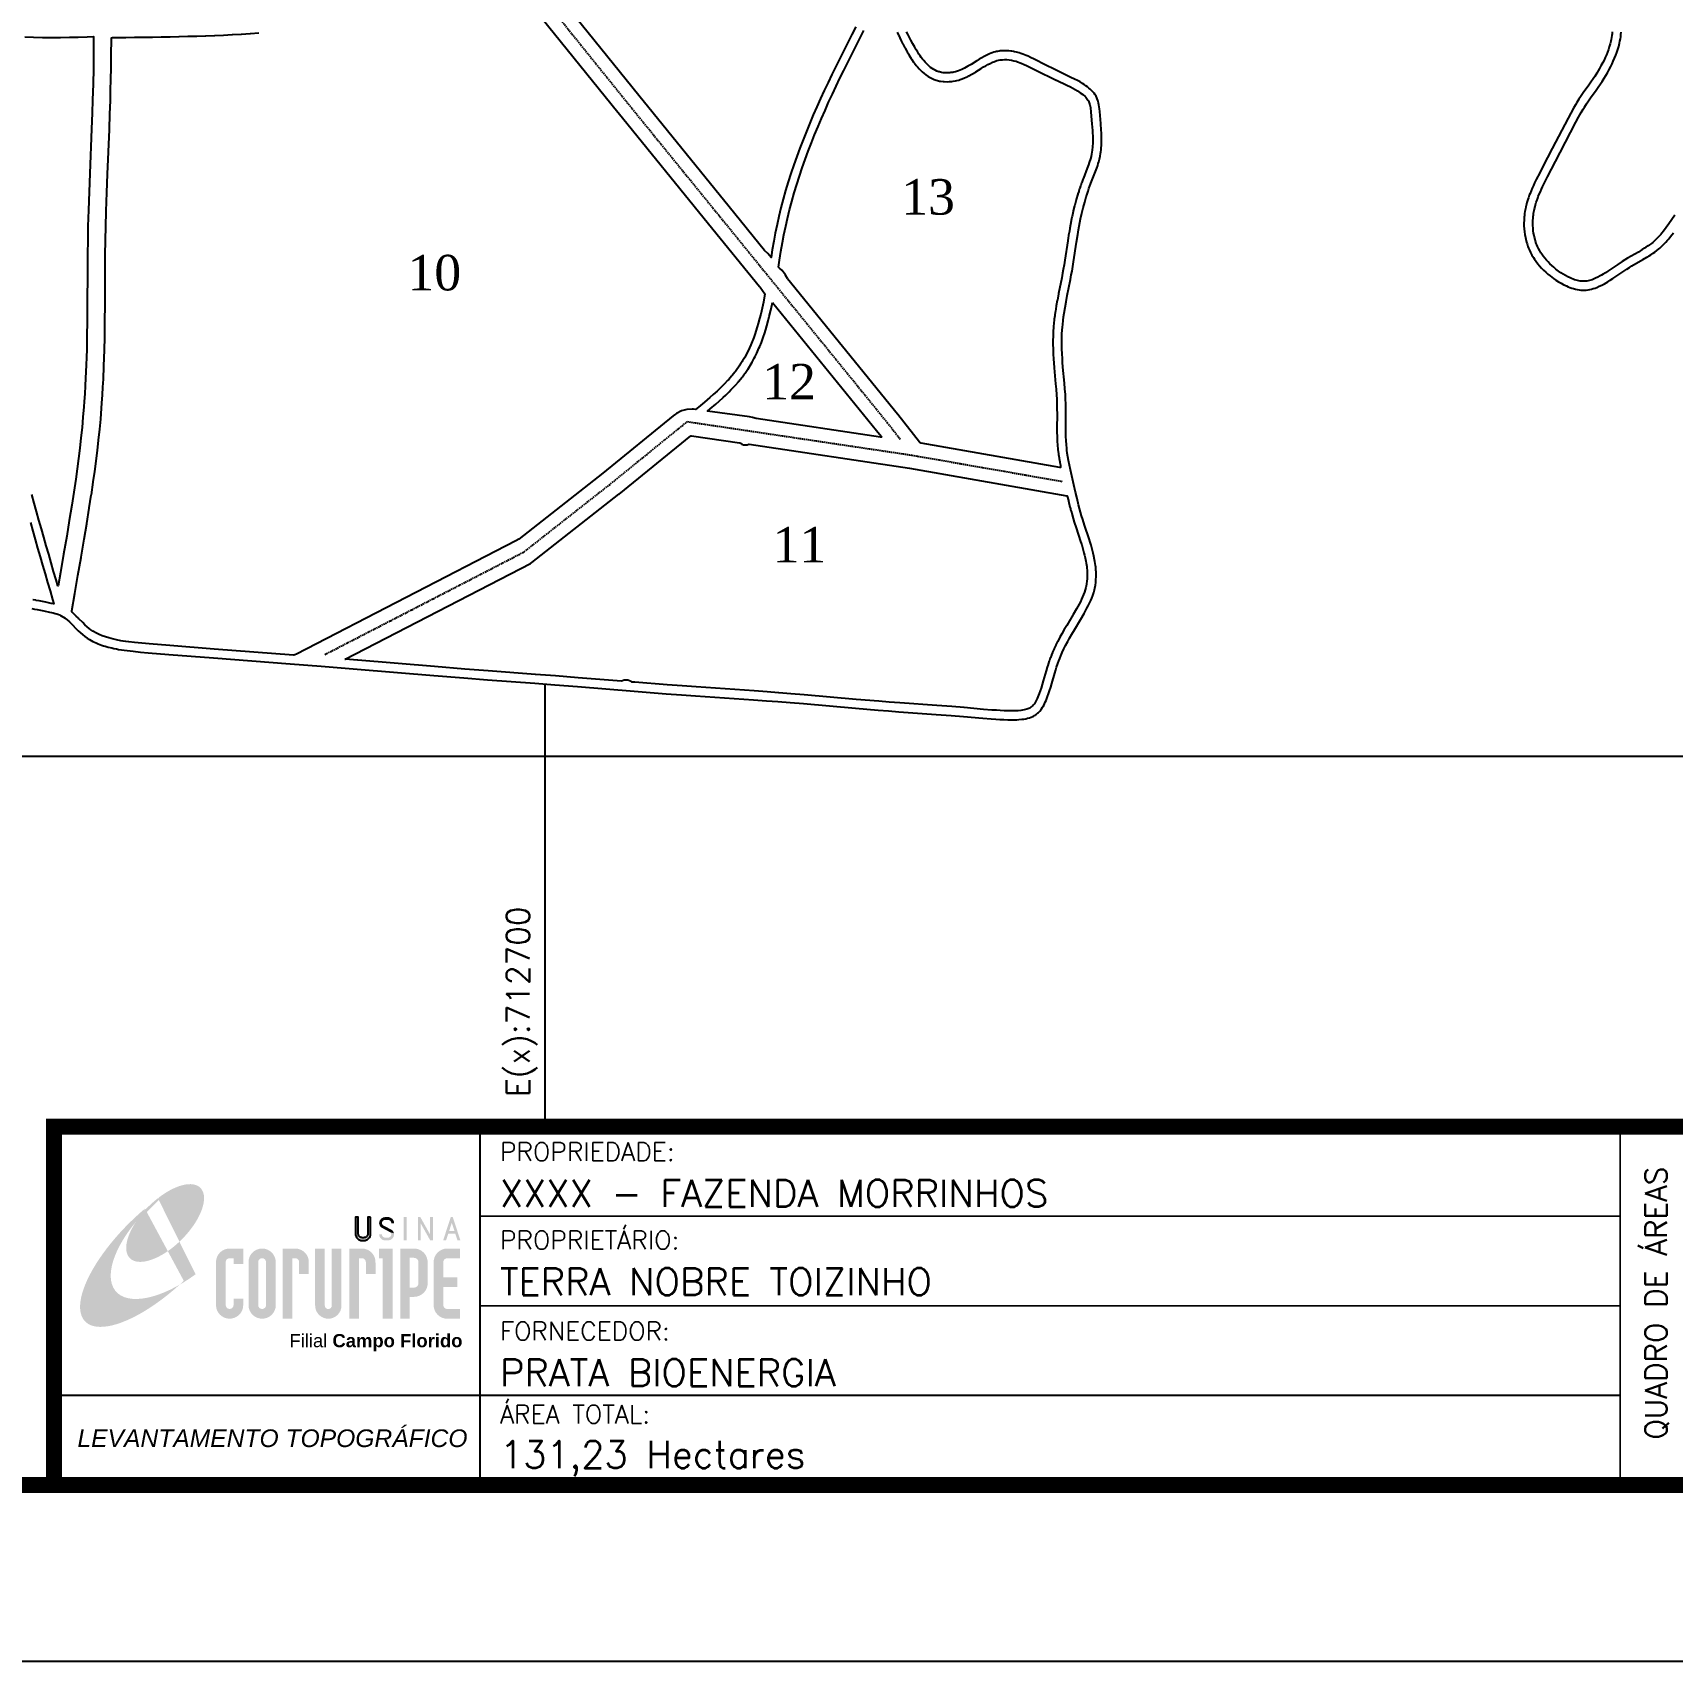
# Model space of a CAD drawing. Header units: metres. Extents: x 711461 to 714408, y 7855790 to 7857874.
# Drawn here: x 712412 to 713334, y 7855790 to 7856707 of the extents above; entities that cross this region are included whole.
import ezdxf
from ezdxf.enums import TextEntityAlignment as Align

# ---------------------------------------------------------------- set-up
doc = ezdxf.new("R2010")
doc.units = ezdxf.units.M
for name, pattern in [('CONTINUO', [0]), ('DASHED2', [0.375, 0.25, -0.125]), ('LIN0', [0])]:
    doc.linetypes.add(name, pattern=pattern)
for name, color, linetype in [('011400xxxx', 1, 'Continuous'), ('011400xxxx007', 5, 'Continuous'), ('011400xxxx008', 5, 'Continuous'), ('011400xxxx010', 5, 'Continuous'), ('011400xxxx011', 5, 'Continuous'), ('011400xxxx013', 5, 'Continuous'), ('011400xxxx014', 5, 'Continuous'), ('011400xxxx022', 5, 'Continuous'), ('MALHA', 8, 'CONTINUO'), ('MARGEM', 7, 'CONTINUO'), ('NUMERAÇÕES', 7, 'Continuous'), ('Rede de Energia', 1, 'DASHED2'), ('texto', 7, 'Continuous'), ('ÁREAS', 7, 'Continuous')]:
    doc.layers.add(name, color=color, linetype=linetype)
doc.layers.add('011400xxxx012', color=5, linetype='Continuous', lineweight=25)
doc.layers.add('NUMERAÇÕES DOS TALHÕES', color=7, linetype='Continuous', true_color=0xffffff)
doc.styles.add('AREAS', font='times.ttf')
doc.styles.add('ARIAL', font='arial.ttf')
doc.styles.add('ROMANS', font='romans', dxfattribs={"height": 0.2})
doc.styles.add('SIMPLEX', font='simplex', dxfattribs={"height": 0.2})
doc.styles.get("Standard").update_dxf_attribs({"font": 'arial.ttf'})

# ---------------------------------------------------------------- blocks, each defined once
blk = doc.blocks.new('area_de_talhao')
at = {"layer": 'NUMERAÇÕES', "linetype": 'Continuous', "style": 'AREAS'}
blk.add_attdef('NRO', text='', height=20, dxfattribs=at).set_placement((0, 6.08), align=Align.CENTER)
at = {"layer": 'ÁREAS', "linetype": 'Continuous', "style": 'AREAS', "flags": 1}
for tag, height, p in [('AREAREAL', 0.001, (0, 0)), ('AREA', 20, (0, -23.92))]:
    blk.add_attdef(tag, text='', height=height, dxfattribs=at).set_placement(p, align=Align.CENTER)
blk = doc.blocks.new('A$C78F83FB3')
at = {"layer": 'MARGEM'}
h = blk.add_hatch(color=20, dxfattribs=at)
edge = h.paths.add_edge_path()
edge.add_ellipse((19.49, 23.77), major_axis=(-6.68, -6.67), ratio=0.469426, start_angle=292.7328, end_angle=601.2579)
edge.add_ellipse((22.83, 22.05), major_axis=(12.64, 11.29), ratio=0.457614, start_angle=79.9069, end_angle=107.9139)
edge = h.paths.add_edge_path()
edge.add_ellipse((18.28, 18.7), major_axis=(13.95, 13.59), ratio=0.386848, start_angle=63.9612, end_angle=264.5993)
edge.add_ellipse((22.83, 22.05), major_axis=(12.64, 11.29), ratio=0.457614, start_angle=107.9139, end_angle=245.1182, ccw=False)
edge.add_ellipse((19.49, 23.77), major_axis=(-6.68, -6.67), ratio=0.469426, start_angle=241.2579, end_angle=292.7328, ccw=False)
for color, points in [(20, [(15.46, 26.12), (14.17, 24.81), (14.06, 24.24), (14.39, 23.97), (14.67, 24.54), (19.47, 29.32), (18.48, 28.66), (17.31, 27.78)]), (7, [(58.42, 24.9), (57.9, 24.9), (57.9, 21.73, -0.414214), (57.15, 20.98), (56.84, 20.98, -0.414214), (56.09, 21.73), (56.09, 24.9), (55.57, 24.9), (55.57, 21.73, 0.414214), (56.84, 20.46), (57.15, 20.46, 0.414214), (58.42, 21.73)]), (7, [(61.7, 24.9), (61.23, 24.9, 0.396318), (60.04, 23.78), (60.04, 23.72, 0.151912), (60.39, 22.97), (60.46, 22.92), (62.18, 22), (62.85, 21.83, 0.12407), (62.51, 22.42), (60.75, 23.36, -0.13192), (60.56, 23.77, -0.385578), (61.23, 24.37), (61.7, 24.37, -0.414214), (62.37, 23.7), (62.89, 23.7, 0.414214)]), (7, [(62.37, 23.7), (62.89, 23.7, 0.414214), (61.7, 24.9), (61.23, 24.9, 0.396318), (60.04, 23.78), (60.04, 23.72, 0.151912), (60.39, 22.97), (60.46, 22.92), (62.18, 22), (62.18, 22, -0.131921), (62.37, 21.59, -0.385578), (61.7, 20.98), (61.23, 20.98, -0.414214), (60.56, 21.65), (60.04, 21.65, 0.414214), (61.23, 20.46), (61.7, 20.46, 0.402546), (62.89, 21.61, 0.165292), (62.51, 22.42), (60.75, 23.36, -0.13192), (60.56, 23.77, -0.385578), (61.23, 24.37), (61.7, 24.37, -0.414214)]), (7, [(30.97, 12.46), (29.13, 12.46), (29.13, 8.21, 1), (34.29, 8.21), (34.29, 9.41), (32.45, 9.41), (32.45, 8.21, -1), (30.97, 8.21)])]:
    blk.add_hatch(color=color, dxfattribs=at).paths.add_polyline_path(points)
h = blk.add_hatch(color=7, dxfattribs=at)
h.paths.add_polyline_path([(65.24, 24.9), (64.72, 24.9), (64.72, 20.46), (65.24, 20.46)])
h.paths.add_polyline_path([(67.38, 20.46), (67.9, 20.46), (67.9, 23.74), (69.74, 20.46), (70.23, 20.46), (70.23, 24.9), (69.71, 24.9), (69.71, 21.58), (67.85, 24.9), (67.38, 24.9)])
h.paths.add_polyline_path([(72.17, 20.46), (72.72, 20.46), (73.14, 21.73), (74.49, 21.73), (74.9, 20.46), (75.45, 20.46), (74, 24.9), (73.62, 24.9)])
h.paths.add_polyline_path([(73.81, 23.8), (74.32, 22.25), (73.31, 22.25)], flags=16)
h = blk.add_hatch(color=7, dxfattribs=at)
h.paths.add_polyline_path([(31.71, 18.93, 0.414214), (29.13, 16.35), (29.13, 12.46), (30.97, 12.46), (30.97, 16.35, -0.414214), (31.71, 17.09), (32.45, 17.09), (32.45, 16.02), (34.29, 16.02), (34.29, 18.93)])
h.paths.add_polyline_path([(44.15, 17.09, -0.414214), (44.89, 16.35), (44.89, 14.1), (46.72, 14.1), (46.72, 16.17, 0.433937), (44.15, 18.93), (41.77, 18.93), (41.77, 12.46), (43.61, 12.46), (43.61, 17.09)])
h.paths.add_polyline_path([(43.61, 12.46), (41.77, 12.46), (41.77, 5.62), (43.61, 5.62)])
h.paths.add_polyline_path([(47.92, 12.46), (49.75, 12.46), (49.75, 18.93), (47.92, 18.93)])
h.paths.add_polyline_path([(52.91, 18.93), (51.08, 18.93), (51.08, 12.46), (52.91, 12.46)])
h.paths.add_polyline_path([(51.08, 8.12, -1), (49.75, 8.12), (49.75, 12.46), (47.92, 12.46), (47.92, 8.12, 1), (52.91, 8.12), (52.91, 12.46), (51.08, 12.46)])
h.paths.add_polyline_path([(54.41, 12.46), (56.25, 12.46), (56.25, 17.09), (56.79, 17.09, -0.414214), (57.53, 16.35), (57.53, 14.1), (59.36, 14.1), (59.36, 16.17, 0.433937), (56.79, 18.93), (54.41, 18.93)])
h.paths.add_polyline_path([(56.25, 12.46), (54.41, 12.46), (54.41, 5.62), (56.25, 5.62)])
h.paths.add_polyline_path([(60.73, 12.46), (62.58, 12.46), (62.58, 18.93), (60.02, 18.93), (60.02, 17.08), (60.73, 17.08)])
h.paths.add_polyline_path([(62.58, 12.46), (60.73, 12.46), (60.73, 5.62), (62.58, 5.62)])
h.paths.add_polyline_path([(64.06, 12.46), (65.82, 12.46), (65.82, 17.17), (66.66, 17.17, -0.450417), (67.48, 16.25), (67.48, 12.46), (69.24, 12.46, 0.002307), (69.24, 12.48, 0.005282), (69.23, 12.54, -0.000938), (69.23, 12.53), (69.23, 16.17, 0.433937), (66.66, 18.93), (64.06, 18.93)])
h.paths.add_polyline_path([(64.06, 5.62), (65.82, 5.62), (65.82, 9.77), (66.66, 9.77, 0.426056), (69.24, 12.46), (67.48, 12.46), (67.48, 12.45, -0.450417), (66.66, 11.53), (65.82, 11.53), (65.82, 12.46), (64.06, 12.46)])
h.paths.add_polyline_path([(70.37, 12.46), (74.87, 12.46), (74.87, 13.44), (72.21, 13.44), (72.21, 16.35, -0.414214), (72.95, 17.09), (75.38, 17.09), (75.38, 18.93), (72.95, 18.93, 0.414214), (70.37, 16.35)])
h.paths.add_polyline_path([(72.21, 11.62), (74.87, 11.62), (74.87, 12.46), (70.37, 12.46), (70.37, 8.21, 0.414214), (72.95, 5.62), (75.38, 5.62), (75.38, 7.47), (72.95, 7.47, -0.414214), (72.21, 8.21)])
h = blk.add_hatch(color=7, dxfattribs=at)
h.paths.add_polyline_path([(35.29, 16.35), (35.29, 8.21, 1), (40.46, 8.21, 0.016978), (40.45, 8.38), (40.45, 16.17, 0.433937), (37.88, 18.93), (37.87, 18.93, 0.41391)])
h.paths.add_polyline_path([(38.62, 16.35), (38.62, 8.21, -1), (37.13, 8.21), (37.13, 16.35, -1)], flags=16)
at = {"layer": 'MARGEM', "linetype": 'Continuous'}
blk.add_lwpolyline([(58.42, 24.9), (57.9, 24.9), (57.9, 21.73, -0.414214), (57.15, 20.98), (56.84, 20.98, -0.414214), (56.09, 21.73), (56.09, 24.9), (55.57, 24.9), (55.57, 21.73, 0.414214), (56.84, 20.46), (57.15, 20.46, 0.414214), (58.42, 21.73), (58.42, 24.9)], format="xyb", close=True, dxfattribs=at)
at = {"layer": 'MARGEM', "color": 252, "insert": (43.05, 2.72), "char_height": 2.5, "attachment_point": 1, "style": 'ARIAL'}
blk.add_mtext_dynamic_manual_height_columns('Filial {\\fArial|b1|i0|c0|p34;Campo Florido}', width=33.0271, gutter_width=2.46, heights=[2.95], dxfattribs=at)

msp = doc.modelspace()

# ---------------------------------------------------------------- linework, layer by layer
at = {"layer": '011400xxxx'}
for points in [[(712411.06, 7856382.94), (712412.63, 7856382.72), (712414.21, 7856382.43), (712417.9, 7856381.65), (712421.11, 7856381.02), (712422.17, 7856380.8), (712423.21, 7856380.56), (712424.24, 7856380.28), (712425.25, 7856379.97), (712425.75, 7856379.79), (712426.71, 7856379.4), (712427.18, 7856379.18), (712427.64, 7856378.95), (712428.54, 7856378.43), (712428.98, 7856378.16), (712429.84, 7856377.56), (712430.25, 7856377.24), (712431.07, 7856376.58), (712432.27, 7856375.52), (712433.05, 7856374.78), (712433.82, 7856374.02), (712436.11, 7856371.68), (712437.27, 7856370.52), (712438.46, 7856369.39), (712439.68, 7856368.33), (712440.94, 7856367.34), (712442.26, 7856366.42), (712443.61, 7856365.57), (712444.54, 7856365.04), (712445.48, 7856364.55), (712446.44, 7856364.08), (712447.41, 7856363.63), (712448.4, 7856363.22), (712449.4, 7856362.82), (712450.41, 7856362.46), (712451.44, 7856362.11), (712452.47, 7856361.79), (712454.04, 7856361.34), (712456.16, 7856360.81), (712457.23, 7856360.58), (712458.84, 7856360.25), (712459.93, 7856360.05), (712461.55, 7856359.78), (712463.18, 7856359.54), (712464.82, 7856359.32), (712468.07, 7856358.95), (712472.36, 7856358.53), (712476.6, 7856358.17), (712488.27, 7856357.22), (712513.3, 7856355.23), (712556.41, 7856351.9), (712573.95, 7856350.52), (712594.16, 7856348.89), (712637.25, 7856345.36), (712654.27, 7856343.99), (712667.57, 7856342.96), (712694.18, 7856340.94), (712705.35, 7856340.08), (712718.12, 7856339.07), (712750.03, 7856336.49), (712768.12, 7856335.09), (712776.64, 7856334.46), (712784.62, 7856333.89), (712817.11, 7856331.68), (712824.56, 7856331.14), (712830.94, 7856330.66), (712837.84, 7856330.11), (712845.27, 7856329.48), (712874.47, 7856326.9), (712887.25, 7856325.82), (712893.13, 7856325.35), (712899.02, 7856324.91), (712919.91, 7856323.44), (712928.41, 7856322.81), (712935.25, 7856322.26), (712946.18, 7856321.29), (712950.91, 7856320.91), (712953.59, 7856320.73), (712955.76, 7856320.61), (712957.96, 7856320.52), (712960.19, 7856320.45), (712961.9, 7856320.42), (712963.61, 7856320.42), (712965.32, 7856320.46), (712966.45, 7856320.53), (712968.13, 7856320.68), (712969.22, 7856320.83), (712970.3, 7856321.02), (712971.34, 7856321.25), (712972.36, 7856321.54), (712973.34, 7856321.88), (712974.28, 7856322.28), (712974.73, 7856322.51), (712975.18, 7856322.75), (712975.61, 7856323.01), (712976.03, 7856323.28), (712976.43, 7856323.58), (712976.82, 7856323.89), (712977.2, 7856324.22), (712977.57, 7856324.57), (712978.27, 7856325.31), (712978.92, 7856326.11), (712979.23, 7856326.53), (712979.81, 7856327.41), (712980.09, 7856327.87), (712980.62, 7856328.81), (712980.87, 7856329.3), (712981.35, 7856330.3), (712981.8, 7856331.32), (712982.23, 7856332.37), (712982.63, 7856333.43), (712983.19, 7856335.04), (712983.71, 7856336.65), (712984.37, 7856338.78), (712984.99, 7856340.88), (712986.61, 7856346.55), (712987.22, 7856348.56), (712987.68, 7856350.06), (712988.34, 7856352.04), (712988.87, 7856353.51), (712989.43, 7856354.97), (712990.02, 7856356.42), (712990.87, 7856358.34), (712991.77, 7856360.24), (712992.73, 7856362.13), (712993.97, 7856364.47), (712995.01, 7856366.34), (712996.35, 7856368.66), (712997.71, 7856370.98), (713001.3, 7856377.02), (713003.2, 7856380.3), (713004, 7856381.71), (713004.77, 7856383.13), (713005.52, 7856384.56), (713006.23, 7856386.01), (713006.89, 7856387.47), (713007.51, 7856388.94), (713008.07, 7856390.44), (713008.56, 7856391.95), (713008.97, 7856393.49), (713009.21, 7856394.53), (713009.49, 7856396.11), (713009.71, 7856397.7), (713009.85, 7856399.3), (713009.92, 7856400.91), (713009.93, 7856402.52), (713009.9, 7856403.59), (713009.84, 7856404.66), (713009.71, 7856406.26), (713009.59, 7856407.31), (713009.45, 7856408.37), (713009.28, 7856409.42), (713009.1, 7856410.46), (713008.68, 7856412.55), (713008.31, 7856414.11), (713007.92, 7856415.66), (713007.5, 7856417.2), (713007.05, 7856418.75), (713006.58, 7856420.29), (713005.93, 7856422.33), (713003.38, 7856430), (713002.4, 7856433.07), (713001.78, 7856435.12), (713001.19, 7856437.17), (713000.63, 7856439.23), (713000.08, 7856441.3), (712999.18, 7856444.92), (712998.32, 7856448.55), (712997.37, 7856452.71), (712995.5, 7856461.05), (712994.94, 7856463.67), (712994.42, 7856466.29), (712994.05, 7856468.39), (712993.72, 7856470.5), (712993.51, 7856472.08), (712993.39, 7856473.14), (712993.2, 7856475.26), (712993.06, 7856477.38), (712992.95, 7856480.04), (712992.9, 7856482.17), (712992.88, 7856484.31), (712992.92, 7856492.33), (712992.91, 7856495.54), (712992.86, 7856498.21), (712992.76, 7856500.88), (712992.61, 7856503.54), (712992.38, 7856506.73), (712992.11, 7856509.92), (712991.29, 7856518.96), (712991.08, 7856521.62), (712990.93, 7856523.75), (712990.78, 7856526.42), (712990.68, 7856529.1), (712990.62, 7856531.77), (712990.62, 7856533.91), (712990.67, 7856536.04), (712990.72, 7856537.64), (712990.84, 7856539.77), (712990.96, 7856541.36), (712991.11, 7856542.95), (712991.35, 7856545.07), (712991.62, 7856547.18), (712991.93, 7856549.29), (712992.44, 7856552.44), (712993.01, 7856555.59), (712993.72, 7856559.27), (712995.49, 7856568.19), (712995.98, 7856570.82), (712996.36, 7856572.93), (712996.81, 7856575.57), (712997.23, 7856578.21), (712998.92, 7856589.3), (712999.58, 7856593.52), (713000.03, 7856596.14), (713000.41, 7856598.24), (713000.8, 7856600.33), (713001.22, 7856602.42), (713001.91, 7856605.54), (713002.67, 7856608.64), (713003.5, 7856611.73), (713004.4, 7856614.8), (713004.88, 7856616.33), (713005.39, 7856617.85), (713005.91, 7856619.37), (713006.45, 7856620.89), (713007.4, 7856623.41), (713009.56, 7856628.93), (713010.3, 7856630.94), (713010.82, 7856632.45), (713011.14, 7856633.46), (713011.44, 7856634.47), (713011.85, 7856636), (713012.2, 7856637.54), (713012.48, 7856639.08), (713012.63, 7856640.12), (713012.75, 7856641.16), (713012.85, 7856642.2), (713012.96, 7856643.77), (713013, 7856644.82), (713013.03, 7856646.41), (713013.03, 7856647.47), (713013, 7856649.08), (713012.94, 7856650.69), (713012.85, 7856652.3), (713012.58, 7856656.11), (713012.04, 7856662.71), (713011.86, 7856664.35), (713011.71, 7856665.43), (713011.53, 7856666.49), (713011.31, 7856667.52), (713011.04, 7856668.53), (713010.88, 7856669.02), (713010.52, 7856669.98), (713010.32, 7856670.44), (713009.86, 7856671.34), (713009.33, 7856672.2), (713008.75, 7856673.02), (713008.1, 7856673.81), (713007.41, 7856674.57), (713006.66, 7856675.29), (713005.86, 7856675.99), (713005.03, 7856676.66), (713004.16, 7856677.3), (713003.25, 7856677.92), (713002.31, 7856678.52), (713000.86, 7856679.38), (712999.37, 7856680.2), (712997.84, 7856680.99), (712995.78, 7856681.99), (712989.71, 7856684.88), (712986.32, 7856686.53), (712981.61, 7856688.88), (712975.02, 7856692.22), (712973.1, 7856693.16), (712971.64, 7856693.83), (712970.66, 7856694.26), (712969.67, 7856694.67), (712968.67, 7856695.05), (712967.66, 7856695.41), (712966.63, 7856695.74), (712965.08, 7856696.17), (712964.02, 7856696.42), (712963.49, 7856696.52), (712962.42, 7856696.71), (712961.89, 7856696.78), (712960.81, 7856696.9), (712960.27, 7856696.94), (712959.19, 7856697), (712958.65, 7856697), (712957.58, 7856696.98), (712957.05, 7856696.96), (712955.98, 7856696.86), (712955.45, 7856696.79), (712954.41, 7856696.62), (712953.89, 7856696.51), (712953.38, 7856696.39), (712952.36, 7856696.11), (712951.36, 7856695.78), (712950.86, 7856695.6), (712949.87, 7856695.2), (712948.42, 7856694.55), (712946.98, 7856693.82), (712945.56, 7856693.03), (712944.16, 7856692.2), (712942.77, 7856691.35), (712939.55, 7856689.32), (712937.7, 7856688.2), (712936.77, 7856687.67), (712935.83, 7856687.16), (712934.39, 7856686.46), (712933.42, 7856686.03), (712932.43, 7856685.65), (712931.42, 7856685.31), (712930.9, 7856685.17), (712929.85, 7856684.91), (712929.32, 7856684.81), (712928.25, 7856684.64), (712927.71, 7856684.58), (712926.62, 7856684.51), (712925.53, 7856684.5), (712924.46, 7856684.56), (712923.93, 7856684.62), (712922.88, 7856684.79), (712922.36, 7856684.9), (712921.86, 7856685.04), (712921.36, 7856685.19), (712920.39, 7856685.54), (712919.45, 7856685.97), (712918.54, 7856686.46), (712917.66, 7856687.01), (712916.81, 7856687.62), (712915.98, 7856688.29), (712915.19, 7856689), (712914.41, 7856689.76), (712913.67, 7856690.56), (712912.94, 7856691.39), (712912.24, 7856692.26), (712911.56, 7856693.16), (712910.91, 7856694.09), (712910.27, 7856695.04), (712909.34, 7856696.49), (712908.75, 7856697.47), (712907.88, 7856698.95), (712906.78, 7856700.93), (712905.73, 7856702.89), (712904.72, 7856704.82), (712904.01, 7856706.25), (712903.32, 7856707.68)], [(713300.3, 7856707.61), (713300.23, 7856706.55), (713300.11, 7856705.49), (713299.96, 7856704.44), (713299.76, 7856703.39), (713299.53, 7856702.34), (713299.12, 7856700.78), (713298.65, 7856699.23), (713298.14, 7856697.7), (713297.58, 7856696.19), (713296.99, 7856694.69), (713296.35, 7856693.22), (713295.68, 7856691.76), (713294.97, 7856690.32), (713293.98, 7856688.42), (713293.2, 7856687.02), (713292.39, 7856685.63), (713291.56, 7856684.26), (713290.42, 7856682.45), (713289.53, 7856681.11), (713288.33, 7856679.34), (713287.1, 7856677.59), (713283.98, 7856673.25), (713282.47, 7856671.06), (713281.6, 7856669.72), (713280.46, 7856667.92), (713279.64, 7856666.55), (713278.56, 7856664.7), (713277, 7856661.9), (713275.48, 7856659.08), (713266.57, 7856642.04), (713263.87, 7856636.84), (713261.67, 7856632.57), (713259.5, 7856628.28), (713257.59, 7856624.46), (713256.65, 7856622.55), (713255.96, 7856621.1), (713255.29, 7856619.65), (713254.65, 7856618.18), (713254.05, 7856616.7), (713253.66, 7856615.7), (713253.12, 7856614.19), (713252.79, 7856613.18), (713252.33, 7856611.64), (713252.05, 7856610.61), (713251.67, 7856609.05), (713251.44, 7856608.01), (713251.16, 7856606.42), (713251, 7856605.36), (713250.87, 7856604.29), (713250.77, 7856603.21), (713250.67, 7856601.59), (713250.63, 7856599.96), (713250.66, 7856598.34), (713250.75, 7856596.71), (713250.91, 7856595.09), (713251.14, 7856593.49), (713251.43, 7856591.89), (713251.66, 7856590.84), (713252.07, 7856589.29), (713252.37, 7856588.26), (713252.9, 7856586.75), (713253.28, 7856585.76), (713253.7, 7856584.78), (713254.39, 7856583.35), (713255.14, 7856581.95), (713255.95, 7856580.58), (713256.53, 7856579.69), (713257.45, 7856578.38), (713258.43, 7856577.11), (713259.47, 7856575.87), (713260.56, 7856574.66), (713261.7, 7856573.5), (713262.9, 7856572.36), (713264.14, 7856571.27), (713265.44, 7856570.21), (713266.32, 7856569.52), (713267.23, 7856568.85), (713268.62, 7856567.88), (713270.05, 7856566.96), (713271.51, 7856566.09), (713272.99, 7856565.29), (713274.49, 7856564.57), (713275.51, 7856564.13), (713276.52, 7856563.73), (713277.55, 7856563.37), (713278.57, 7856563.06), (713279.6, 7856562.79), (713280.62, 7856562.57), (713281.65, 7856562.4), (713282.67, 7856562.28), (713283.68, 7856562.22), (713284.7, 7856562.22), (713285.7, 7856562.28), (713286.7, 7856562.4), (713287.69, 7856562.57), (713288.67, 7856562.79), (713289.65, 7856563.07), (713290.62, 7856563.39), (713291.58, 7856563.75), (713293.02, 7856564.37), (713294.46, 7856565.06), (713295.88, 7856565.83), (713296.82, 7856566.37), (713297.77, 7856566.94), (713299.18, 7856567.83), (713300.58, 7856568.75), (713306.21, 7856572.56), (713308.57, 7856574.1), (713309.99, 7856574.98), (713311.42, 7856575.84), (713317.53, 7856579.38), (713319.81, 7856580.74), (713321.16, 7856581.58), (713322.04, 7856582.15), (713323.34, 7856583.03), (713324.18, 7856583.63), (713325.43, 7856584.57), (713326.24, 7856585.22), (713327.03, 7856585.89), (713327.8, 7856586.58), (713328.56, 7856587.29), (713329.65, 7856588.41), (713330.37, 7856589.17), (713331.41, 7856590.36), (713332.09, 7856591.17), (713333.08, 7856592.42), (713334.69, 7856594.55)]]:
    msp.add_lwpolyline(points, dxfattribs=at)
at = {"layer": '011400xxxx007'}
msp.add_lwpolyline([(712410.34, 7856431.43), (712411.69, 7856426.61), (712413.05, 7856421.79), (712414.42, 7856416.98), (712415.8, 7856412.17), (712417.2, 7856407.36), (712418.6, 7856402.55), (712420, 7856397.75), (712421.42, 7856392.95), (712422.84, 7856388.16), (712423.6, 7856385.6), (712423.6, 7856385.6), (712423.35, 7856385.66), (712423.25, 7856385.68), (712422.16, 7856385.91), (712422.1, 7856385.92), (712418.97, 7856386.53), (712415.3, 7856387.31), (712415.18, 7856387.34), (712413.64, 7856387.62), (712413.44, 7856387.66), (712411.88, 7856387.88), (712411.64, 7856387.91)], dxfattribs=at)
at = {"layer": '011400xxxx008'}
msp.add_lwpolyline([(712407.11, 7856704.74), (712412.14, 7856704.59), (712417.17, 7856704.48), (712422.2, 7856704.44), (712427.23, 7856704.46), (712432.25, 7856704.54), (712437.28, 7856704.67), (712442.3, 7856704.85), (712445.87, 7856705.01), (712445.87, 7856704.45), (712445.88, 7856703.1), (712445.86, 7856695.75), (712445.76, 7856686.92), (712445.59, 7856678.09), (712445.35, 7856669.25), (712445.11, 7856661.89), (712444.78, 7856653.04), (712443.72, 7856627.93), (712443.31, 7856617.57), (712442.95, 7856607.19), (712442.71, 7856598.29), (712442.57, 7856590.86), (712442.47, 7856581.96), (712442.42, 7856573.07), (712442.36, 7856553.85), (712442.29, 7856545), (712442.16, 7856536.17), (712442, 7856528.82), (712441.87, 7856524.41), (712441.71, 7856520.01), (712441.39, 7856512.66), (712441.15, 7856508.27), (712440.89, 7856503.88), (712440.6, 7856499.48), (712440.39, 7856496.57), (712439.92, 7856490.72), (712439.39, 7856484.88), (712438.79, 7856479.05), (712438.13, 7856473.23), (712437.41, 7856467.41), (712436.64, 7856461.58), (712435.82, 7856455.77), (712434.74, 7856448.49), (712433.6, 7856441.21), (712432.19, 7856432.48), (712430.74, 7856423.74), (712429.01, 7856413.56), (712427.24, 7856403.37), (712425.88, 7856395.73), (712425.82, 7856395.8), (712425.8, 7856395.84), (712424.8, 7856399.17), (712423.4, 7856403.95), (712422, 7856408.74), (712420.61, 7856413.54), (712419.23, 7856418.34), (712417.87, 7856423.14), (712416.51, 7856427.94), (712415.17, 7856432.75), (712413.84, 7856437.56), (712412.52, 7856442.37), (712411.23, 7856447.19)], dxfattribs=at)
at = {"layer": '011400xxxx010'}
msp.add_lwpolyline([(712676.74, 7856742.01), (712740.88, 7856662.33), (712740.93, 7856662.28), (712791.85, 7856599.61), (712820.61, 7856564.2), (712820.84, 7856563.88), (712820.84, 7856563.88), (712823.61, 7856560.08), (712822.7, 7856555.39), (712821.99, 7856552.01), (712821.21, 7856548.65), (712820.61, 7856546.27), (712819.83, 7856543.42), (712819.28, 7856541.54), (712818.55, 7856539.2), (712818.09, 7856537.82), (712817.27, 7856535.51), (712816.93, 7856534.62), (712816.03, 7856532.34), (712815.66, 7856531.46), (712814.87, 7856529.68), (712814.47, 7856528.81), (712813.61, 7856527.06), (712813.18, 7856526.21), (712812.25, 7856524.5), (712812.03, 7856524.1), (712811.04, 7856522.41), (712810.8, 7856522.03), (712809.75, 7856520.38), (712809.5, 7856520.01), (712808.39, 7856518.4), (712808.12, 7856518.04), (712806.95, 7856516.47), (712806.67, 7856516.11), (712805.13, 7856514.21), (712804.84, 7856513.86), (712803.22, 7856512.02), (712802.58, 7856511.31), (712800.9, 7856509.53), (712799.88, 7856508.49), (712798.13, 7856506.77), (712796.71, 7856505.43), (712794.53, 7856503.44), (712792.68, 7856501.82), (712789.67, 7856499.26), (712786.21, 7856496.43), (712784.54, 7856495.1), (712783.47, 7856495.19), (712782.73, 7856495.23), (712779.62, 7856495.04), (712776.62, 7856494.22), (712773.85, 7856492.8), (712773.23, 7856492.39), (712771.97, 7856491.47), (712732.32, 7856459.22), (712685.09, 7856422.08), (712683.5, 7856421.04), (712560.03, 7856357.31), (712559.11, 7856356.94), (712558.49, 7856356.81), (712558.28, 7856356.79), (712513.72, 7856360.21), (712488.71, 7856362.2), (712477.08, 7856363.15), (712473, 7856363.5), (712468.9, 7856363.89), (712465.71, 7856364.25), (712464.11, 7856364.46), (712462.59, 7856364.68), (712461.17, 7856364.92), (712458.77, 7856365.37), (712455.75, 7856366.07), (712454.38, 7856366.45), (712452.51, 7856367.04), (712450.75, 7856367.68), (712449.06, 7856368.39), (712447.54, 7856369.14), (712445.49, 7856370.32), (712444.41, 7856371.03), (712443.37, 7856371.8), (712442.22, 7856372.76), (712441.02, 7856373.86), (712439.77, 7856375.09), (712437.64, 7856377.27), (712437.4, 7856377.5), (712436.15, 7856378.72), (712436.1, 7856378.77), (712433.8, 7856380.99), (712433.62, 7856381.26), (712433.58, 7856381.5), (712433.59, 7856381.8), (712435.28, 7856391.45), (712437.08, 7856401.6), (712437.08, 7856401.64), (712438.85, 7856411.8), (712438.86, 7856411.85), (712440.59, 7856422.02), (712440.6, 7856422.07), (712442.05, 7856430.78), (712442.06, 7856430.85), (712443.46, 7856439.55), (712443.48, 7856439.63), (712444.6, 7856446.86), (712444.62, 7856446.96), (712445.7, 7856454.2), (712445.71, 7856454.31), (712446.53, 7856460.09), (712446.54, 7856460.21), (712447.31, 7856465.98), (712447.33, 7856466.11), (712448.04, 7856471.88), (712448.06, 7856472.03), (712448.71, 7856477.79), (712448.73, 7856477.95), (712449.32, 7856483.73), (712449.34, 7856483.89), (712449.87, 7856489.68), (712449.88, 7856489.84), (712450.35, 7856495.67), (712450.36, 7856495.78), (712450.57, 7856498.68), (712450.58, 7856498.77), (712450.87, 7856503.12), (712450.87, 7856503.23), (712451.13, 7856507.59), (712451.14, 7856507.69), (712451.37, 7856512.03), (712451.37, 7856512.16), (712451.69, 7856519.47), (712451.7, 7856519.59), (712451.86, 7856523.98), (712451.86, 7856524.07), (712451.99, 7856528.42), (712451.99, 7856528.53), (712452.16, 7856535.84), (712452.16, 7856535.96), (712452.29, 7856544.78), (712452.29, 7856544.88), (712452.36, 7856553.72), (712452.36, 7856553.79), (712452.42, 7856572.98), (712452.47, 7856581.78), (712452.57, 7856590.58), (712452.71, 7856597.92), (712452.95, 7856606.76), (712453.3, 7856617.1), (712453.71, 7856627.48), (712454.77, 7856652.57), (712454.77, 7856652.63), (712455.1, 7856661.45), (712455.1, 7856661.52), (712455.34, 7856668.85), (712455.35, 7856668.94), (712455.49, 7856674.14), (712455.49, 7856674.19), (712455.66, 7856681.41), (712455.66, 7856681.48), (712455.76, 7856686.61), (712455.76, 7856686.73), (712455.86, 7856695.51), (712455.86, 7856695.64), (712455.88, 7856702.51), (712455.99, 7856704.31), (712456.61, 7856704.38), (712458.92, 7856704.4), (712463.92, 7856704.46), (712463.94, 7856704.46), (712468.92, 7856704.52), (712468.94, 7856704.52), (712473.92, 7856704.58), (712473.95, 7856704.58), (712478.92, 7856704.66), (712478.96, 7856704.66), (712483.92, 7856704.75), (712483.96, 7856704.75), (712488.93, 7856704.85), (712488.97, 7856704.85), (712493.93, 7856704.96), (712493.98, 7856704.96), (712498.93, 7856705.09), (712498.99, 7856705.09), (712503.94, 7856705.24), (712504, 7856705.24), (712508.94, 7856705.4), (712509.01, 7856705.41), (712513.94, 7856705.59), (712514.02, 7856705.6), (712518.94, 7856705.81), (712519.04, 7856705.82), (712523.94, 7856706.06), (712524.07, 7856706.07), (712528.94, 7856706.36), (712529.09, 7856706.37), (712533.94, 7856706.71), (712534.11, 7856706.72), (712538.94, 7856707.11)], dxfattribs=at)
at = {"layer": '011400xxxx011'}
msp.add_lwpolyline([(712587.3, 7856354.47), (712587.46, 7856354.57), (712691.74, 7856408.34), (712692.54, 7856408.85), (712741.43, 7856447.3), (712741.5, 7856447.35), (712781.84, 7856480.16), (712782.05, 7856480.3), (712782.29, 7856480.29), (712809.29, 7856476.25), (712809.51, 7856476.2), (712809.78, 7856476.01), (712810.64, 7856475.52), (712811.58, 7856475.22), (712812.56, 7856475.1), (712813.54, 7856475.18), (712814.49, 7856475.45), (712814.49, 7856475.45), (712814.75, 7856475.44), (712904.94, 7856461.97), (712993.43, 7856446.5), (712993.66, 7856446.44), (712993.73, 7856446.23), (712994.31, 7856443.76), (712994.33, 7856443.71), (712995.23, 7856440.09), (712995.25, 7856440.03), (712995.79, 7856437.96), (712995.81, 7856437.91), (712996.37, 7856435.85), (712996.39, 7856435.79), (712996.98, 7856433.74), (712997, 7856433.67), (712997.62, 7856431.62), (712997.64, 7856431.54), (712998.62, 7856428.47), (712998.64, 7856428.42), (713001.16, 7856420.82), (713001.8, 7856418.83), (713002.25, 7856417.35), (713002.67, 7856415.88), (713003.07, 7856414.42), (713003.44, 7856412.97), (713003.77, 7856411.55), (713004.17, 7856409.59), (713004.34, 7856408.64), (713004.49, 7856407.69), (713004.62, 7856406.75), (713004.72, 7856405.83), (713004.85, 7856404.39), (713004.9, 7856403.44), (713004.93, 7856402.54), (713004.92, 7856401.13), (713004.86, 7856399.73), (713004.74, 7856398.35), (713004.57, 7856396.99), (713004.32, 7856395.61), (713004.14, 7856394.78), (713003.79, 7856393.48), (713003.37, 7856392.17), (713002.88, 7856390.85), (713002.34, 7856389.53), (713001.73, 7856388.21), (713001.08, 7856386.87), (713000.38, 7856385.52), (712999.64, 7856384.16), (712998.88, 7856382.81), (712997, 7856379.58), (712993.41, 7856373.54), (712993.4, 7856373.52), (712992.03, 7856371.2), (712992.01, 7856371.15), (712990.67, 7856368.83), (712990.64, 7856368.77), (712989.6, 7856366.9), (712989.56, 7856366.82), (712988.31, 7856364.47), (712988.26, 7856364.38), (712987.31, 7856362.49), (712987.26, 7856362.38), (712986.35, 7856360.48), (712986.3, 7856360.36), (712985.45, 7856358.44), (712985.4, 7856358.32), (712984.8, 7856356.87), (712984.76, 7856356.76), (712984.2, 7856355.3), (712984.16, 7856355.19), (712983.63, 7856353.72), (712983.6, 7856353.62), (712982.94, 7856351.64), (712982.91, 7856351.55), (712982.44, 7856350.06), (712982.42, 7856349.99), (712981.82, 7856347.98), (712981.81, 7856347.93), (712980.19, 7856342.29), (712979.59, 7856340.25), (712978.95, 7856338.19), (712978.46, 7856336.68), (712977.94, 7856335.18), (712977.59, 7856334.23), (712977.22, 7856333.32), (712976.84, 7856332.45), (712976.42, 7856331.58), (712976.25, 7856331.25), (712975.81, 7856330.45), (712975.64, 7856330.17), (712975.17, 7856329.46), (712975.01, 7856329.23), (712974.58, 7856328.7), (712974.08, 7856328.15), (712973.91, 7856327.99), (712973.41, 7856327.57), (712973.23, 7856327.43), (712973, 7856327.28), (712972.75, 7856327.12), (712972.56, 7856327.02), (712971.6, 7856326.58), (712970.95, 7856326.35), (712970.2, 7856326.13), (712969.4, 7856325.94), (712968.53, 7856325.78), (712967.66, 7856325.66), (712966.16, 7856325.52), (712965.18, 7856325.46), (712963.6, 7856325.42), (712961.98, 7856325.42), (712960.34, 7856325.45), (712958.17, 7856325.51), (712956.03, 7856325.6), (712953.92, 7856325.72), (712951.31, 7856325.89), (712946.62, 7856326.27), (712935.69, 7856327.24), (712935.65, 7856327.25), (712928.81, 7856327.8), (712928.77, 7856327.8), (712920.28, 7856328.43), (712920.26, 7856328.43), (712899.4, 7856329.89), (712893.53, 7856330.33), (712887.68, 7856330.8), (712874.91, 7856331.88), (712845.71, 7856334.46), (712845.69, 7856334.46), (712838.26, 7856335.09), (712838.24, 7856335.09), (712831.34, 7856335.64), (712831.32, 7856335.65), (712824.94, 7856336.13), (712824.92, 7856336.13), (712817.47, 7856336.67), (712817.45, 7856336.67), (712784.98, 7856338.88), (712777.01, 7856339.44), (712768.51, 7856340.07), (712750.43, 7856341.48), (712748.94, 7856341.6), (712748.7, 7856341.64), (712748.33, 7856341.89), (712747.44, 7856342.37), (712746.47, 7856342.66), (712745.47, 7856342.75), (712744.47, 7856342.64), (712743.51, 7856342.32), (712742.98, 7856342.09), (712742.83, 7856342.09), (712718.52, 7856344.05), (712718.51, 7856344.05), (712705.75, 7856345.07), (712705.74, 7856345.07), (712694.56, 7856345.93), (712694.56, 7856345.93), (712667.96, 7856347.94), (712654.67, 7856348.98), (712637.66, 7856350.34), (712594.57, 7856353.87), (712594.57, 7856353.87), (712587.48, 7856354.44), (712587.3, 7856354.47)], close=True, dxfattribs=at)
at = {"layer": '011400xxxx012'}
msp.add_lwpolyline([(712827.79, 7856555.36), (712886.39, 7856483.22), (712888.92, 7856479.99), (712889.03, 7856479.83), (712889.16, 7856479.56), (712888.86, 7856479.55), (712888.67, 7856479.56), (712818.63, 7856490.02), (712816.62, 7856490.54), (712814.99, 7856490.86), (712791.34, 7856494.16), (712792.87, 7856495.42), (712795.95, 7856498.04), (712797.86, 7856499.72), (712800.11, 7856501.77), (712801.6, 7856503.17), (712803.41, 7856504.96), (712804.5, 7856506.06), (712806.25, 7856507.91), (712806.95, 7856508.69), (712808.63, 7856510.61), (712808.98, 7856511.02), (712810.59, 7856513), (712810.92, 7856513.44), (712812.15, 7856515.07), (712812.47, 7856515.51), (712813.64, 7856517.19), (712813.94, 7856517.65), (712815.04, 7856519.38), (712815.33, 7856519.84), (712816.37, 7856521.61), (712816.63, 7856522.08), (712817.6, 7856523.89), (712818.08, 7856524.82), (712818.98, 7856526.66), (712819.42, 7856527.61), (712820.25, 7856529.48), (712820.66, 7856530.45), (712821.6, 7856532.82), (712821.97, 7856533.8), (712822.82, 7856536.2), (712823.31, 7856537.66), (712824.07, 7856540.09), (712824.64, 7856542.06), (712825.44, 7856545), (712826.07, 7856547.47), (712826.87, 7856550.92), (712827.61, 7856554.39), (712827.79, 7856555.36)], close=True, dxfattribs=at)
at = {"layer": '011400xxxx013'}
msp.add_lwpolyline([(712897.99, 7856707.36), (712898.14, 7856707.02), (712898.7, 7856705.78), (712898.84, 7856705.48), (712899.43, 7856704.23), (712899.56, 7856703.98), (712900.19, 7856702.7), (712900.31, 7856702.47), (712901.24, 7856700.67), (712901.34, 7856700.49), (712902.33, 7856698.65), (712902.43, 7856698.47), (712903.44, 7856696.64), (712903.58, 7856696.4), (712904.31, 7856695.16), (712904.55, 7856694.75), (712905.86, 7856692.65), (712906.25, 7856692.06), (712907.26, 7856690.61), (712907.75, 7856689.94), (712908.73, 7856688.67), (712909.39, 7856687.88), (712910.34, 7856686.82), (712911.22, 7856685.91), (712912.09, 7856685.08), (712913.25, 7856684.09), (712914.03, 7856683.5), (712915.52, 7856682.49), (712916.18, 7856682.1), (712918.03, 7856681.17), (712918.82, 7856680.83), (712921.86, 7856679.92), (712922.37, 7856679.83), (712923.89, 7856679.62), (712924.41, 7856679.58), (712926.08, 7856679.53), (712927.26, 7856679.57), (712928.81, 7856679.69), (712929.45, 7856679.78), (712930.72, 7856680), (712931.48, 7856680.17), (712932.68, 7856680.49), (712933.4, 7856680.72), (712934.58, 7856681.14), (712935.91, 7856681.68), (712936.86, 7856682.1), (712937.69, 7856682.51), (712938.37, 7856682.86), (712939.92, 7856683.72), (712940.44, 7856684.01), (712942.03, 7856684.98), (712942.25, 7856685.11), (712945.33, 7856687.05), (712946.6, 7856687.83), (712947.85, 7856688.57), (712949.07, 7856689.26), (712950.28, 7856689.88), (712951.56, 7856690.48), (712952.35, 7856690.8), (712953.61, 7856691.25), (712954.15, 7856691.41), (712955.9, 7856691.78), (712957.18, 7856691.94), (712958.42, 7856691.99), (712959.71, 7856691.96), (712961.03, 7856691.84), (712962.36, 7856691.64), (712963.61, 7856691.38), (712964.93, 7856691.02), (712965.77, 7856690.76), (712967.68, 7856690.07), (712969.5, 7856689.31), (712970.78, 7856688.72), (712972.66, 7856687.81), (712979.3, 7856684.44), (712979.39, 7856684.39), (712984.03, 7856682.08), (712984.15, 7856682.02), (712987.45, 7856680.42), (712987.58, 7856680.35), (712993.5, 7856677.54), (712995.43, 7856676.6), (712996.83, 7856675.88), (712998.15, 7856675.16), (712999.38, 7856674.44), (713001.03, 7856673.37), (713002.39, 7856672.35), (713003.72, 7856671.17), (713004.1, 7856670.77), (713004.56, 7856670.24), (713004.96, 7856669.71), (713005.3, 7856669.19), (713005.57, 7856668.71), (713006.06, 7856667.59), (713006.4, 7856666.47), (713006.56, 7856665.78), (713006.71, 7856665.02), (713007.04, 7856662.35), (713007.59, 7856655.83), (713007.85, 7856652.15), (713007.94, 7856650.59), (713007.99, 7856649.09), (713008.03, 7856647.66), (713008.01, 7856645.21), (713007.88, 7856642.83), (713007.7, 7856641.02), (713007.33, 7856638.75), (713007.06, 7856637.48), (713006.7, 7856636.11), (713006.1, 7856634.1), (713005.65, 7856632.8), (713004.95, 7856630.87), (713002.77, 7856625.3), (713002.72, 7856625.15), (713001.82, 7856622.78), (713001.73, 7856622.54), (713001.24, 7856621.15), (713001.17, 7856620.97), (713000.69, 7856619.57), (713000.63, 7856619.39), (713000.16, 7856617.98), (713000.11, 7856617.8), (712999.67, 7856616.44), (712999.59, 7856616.17), (712998.75, 7856613.32), (712998.65, 7856612.97), (712997.88, 7856610.11), (712997.79, 7856609.77), (712997.09, 7856606.89), (712997.02, 7856606.56), (712996.37, 7856603.62), (712996.31, 7856603.37), (712995.92, 7856601.41), (712995.88, 7856601.24), (712995.51, 7856599.25), (712995.48, 7856599.1), (712995.12, 7856597.1), (712995.1, 7856596.95), (712994.67, 7856594.43), (712994.64, 7856594.28), (712993.99, 7856590.13), (712993.97, 7856590.04), (712992.3, 7856579.06), (712991.88, 7856576.46), (712991.45, 7856573.88), (712991.08, 7856571.81), (712990.59, 7856569.23), (712988.82, 7856560.28), (712988.8, 7856560.2), (712988.12, 7856556.63), (712988.09, 7856556.45), (712987.54, 7856553.45), (712987.5, 7856553.21), (712987.01, 7856550.22), (712986.97, 7856549.97), (712986.69, 7856548.02), (712986.66, 7856547.78), (712986.4, 7856545.84), (712986.37, 7856545.57), (712986.16, 7856543.63), (712986.13, 7856543.37), (712986, 7856541.95), (712985.98, 7856541.7), (712985.87, 7856540.29), (712985.85, 7856540), (712985.74, 7856538.06), (712985.73, 7856537.78), (712985.67, 7856536.36), (712985.67, 7856536.09), (712985.63, 7856534.14), (712985.63, 7856533.86), (712985.62, 7856531.92), (712985.63, 7856531.62), (712985.67, 7856529.15), (712985.68, 7856528.85), (712985.78, 7856526.36), (712985.79, 7856526.1), (712985.93, 7856523.58), (712985.94, 7856523.37), (712986.08, 7856521.36), (712986.09, 7856521.2), (712986.3, 7856518.64), (712986.31, 7856518.48), (712987.12, 7856509.54), (712987.39, 7856506.46), (712987.61, 7856503.37), (712987.76, 7856500.82), (712987.86, 7856498.26), (712987.91, 7856495.64), (712987.92, 7856492.41), (712987.88, 7856484.43), (712987.88, 7856484.24), (712987.9, 7856482.23), (712987.9, 7856482.03), (712987.95, 7856480.08), (712987.95, 7856479.79), (712988.05, 7856477.36), (712988.07, 7856476.99), (712988.2, 7856475.12), (712988.23, 7856474.73), (712988.39, 7856472.92), (712988.44, 7856472.44), (712988.74, 7856470.06), (712988.8, 7856469.62), (712989.08, 7856467.78), (712989.14, 7856467.46), (712989.47, 7856465.56), (712989.53, 7856465.27), (712989.83, 7856463.72), (712989.93, 7856462.41), (712989.66, 7856462.4), (712989.47, 7856462.42), (712911.55, 7856476.04), (712911.34, 7856476.09), (712910.98, 7856476.22), (712910.7, 7856476.47), (712910.56, 7856476.64), (712898.36, 7856492.27), (712898.18, 7856492.5), (712836.34, 7856568.63), (712836.21, 7856568.8), (712835.38, 7856570.3), (712835.34, 7856570.28), (712835.09, 7856570.82), (712833.14, 7856573.4), (712831.72, 7856574.6), (712831.18, 7856575.11), (712831.82, 7856579.14), (712832.62, 7856584.05), (712833.47, 7856588.95), (712834.3, 7856593.33), (712835.3, 7856598.19), (712836.28, 7856602.53), (712837.45, 7856607.35), (712838.71, 7856612.14), (712840.06, 7856616.91), (712841.49, 7856621.66), (712842.99, 7856626.38), (712844.57, 7856631.09), (712846.22, 7856635.77), (712847.94, 7856640.43), (712849.72, 7856645.06), (712851.57, 7856649.68), (712853.46, 7856654.27), (712855.41, 7856658.85), (712857.41, 7856663.4), (712859.45, 7856667.94), (712861.54, 7856672.46), (712863.66, 7856676.97), (712865.82, 7856681.46), (712868.01, 7856685.93), (712870.23, 7856690.4), (712872.47, 7856694.86), (712874.72, 7856699.33), (712876.96, 7856703.81), (712879.19, 7856708.3)], dxfattribs=at)
at = {"layer": '011400xxxx014'}
msp.add_lwpolyline([(712874.7, 7856710.5), (712872.48, 7856706.04), (712870.25, 7856701.57), (712868, 7856697.11), (712865.76, 7856692.63), (712863.53, 7856688.14), (712861.32, 7856683.64), (712859.14, 7856679.12), (712857, 7856674.57), (712854.9, 7856670.01), (712852.84, 7856665.43), (712850.82, 7856660.83), (712848.85, 7856656.21), (712846.93, 7856651.56), (712845.07, 7856646.89), (712843.26, 7856642.19), (712841.52, 7856637.46), (712839.84, 7856632.71), (712838.24, 7856627.94), (712836.71, 7856623.14), (712835.26, 7856618.31), (712833.89, 7856613.45), (712832.61, 7856608.58), (712831.41, 7856603.67), (712830.41, 7856599.24), (712829.39, 7856594.3), (712828.55, 7856589.84), (712827.69, 7856584.88), (712827.01, 7856580.69), (712825.21, 7856582.82), (712823.41, 7856584.54), (712803.5, 7856609.06), (712752.59, 7856671.71), (712688.44, 7856751.4)], dxfattribs=at)
at = {"layer": '011400xxxx022'}
msp.add_lwpolyline([(713335.57, 7856604.5), (713332.18, 7856599.62), (713330.66, 7856597.51), (713329.13, 7856595.48), (713328.21, 7856594.34), (713327.61, 7856593.61), (713326.65, 7856592.52), (713326.04, 7856591.86), (713325.06, 7856590.86), (713324.41, 7856590.26), (713323.75, 7856589.66), (713323.06, 7856589.08), (713322.36, 7856588.52), (713321.23, 7856587.67), (713320.49, 7856587.14), (713319.28, 7856586.32), (713318.47, 7856585.8), (713317.21, 7856585.01), (713314.99, 7856583.69), (713308.87, 7856580.14), (713307.38, 7856579.25), (713305.88, 7856578.31), (713303.44, 7856576.72), (713297.81, 7856572.91), (713296.48, 7856572.04), (713295.15, 7856571.2), (713294.29, 7856570.68), (713293.45, 7856570.2), (713292.17, 7856569.51), (713290.94, 7856568.91), (713289.72, 7856568.39), (713288.96, 7856568.1), (713288.19, 7856567.85), (713287.44, 7856567.64), (713286.7, 7856567.47), (713285.98, 7856567.35), (713285.26, 7856567.26), (713284.56, 7856567.22), (713283.84, 7856567.22), (713283.1, 7856567.27), (713282.34, 7856567.35), (713281.55, 7856567.48), (713280.75, 7856567.65), (713279.94, 7856567.87), (713279.11, 7856568.12), (713278.27, 7856568.42), (713277.41, 7856568.75), (713276.57, 7856569.12), (713275.26, 7856569.75), (713273.97, 7856570.45), (713272.68, 7856571.21), (713271.41, 7856572.03), (713270.15, 7856572.91), (713269.34, 7856573.51), (713268.56, 7856574.12), (713267.38, 7856575.08), (713266.27, 7856576.06), (713265.21, 7856577.06), (713264.2, 7856578.1), (713263.24, 7856579.15), (713262.33, 7856580.24), (713261.48, 7856581.34), (713260.68, 7856582.49), (713260.2, 7856583.22), (713259.49, 7856584.41), (713258.85, 7856585.6), (713258.26, 7856586.84), (713257.91, 7856587.65), (713257.59, 7856588.47), (713257.13, 7856589.8), (713256.88, 7856590.64), (713256.52, 7856592.01), (713256.33, 7856592.89), (713256.07, 7856594.28), (713255.88, 7856595.68), (713255.74, 7856597.1), (713255.66, 7856598.52), (713255.63, 7856599.95), (713255.67, 7856601.38), (713255.76, 7856602.82), (713255.84, 7856603.75), (713255.96, 7856604.69), (713256.09, 7856605.61), (713256.35, 7856607.04), (713256.54, 7856607.95), (713256.89, 7856609.37), (713257.13, 7856610.26), (713257.56, 7856611.67), (713257.85, 7856612.57), (713258.35, 7856613.96), (713258.69, 7856614.85), (713259.26, 7856616.23), (713259.86, 7856617.6), (713260.49, 7856618.98), (713261.15, 7856620.37), (713262.07, 7856622.25), (713263.97, 7856626.04), (713266.13, 7856630.29), (713268.31, 7856634.54), (713271, 7856639.73), (713279.9, 7856656.74), (713281.39, 7856659.5), (713282.91, 7856662.23), (713283.94, 7856664), (713284.72, 7856665.3), (713285.8, 7856667.02), (713286.62, 7856668.27), (713288.08, 7856670.38), (713291.17, 7856674.69), (713292.44, 7856676.49), (713293.69, 7856678.32), (713294.62, 7856679.74), (713295.81, 7856681.62), (713296.7, 7856683.08), (713297.55, 7856684.55), (713298.38, 7856686.05), (713299.43, 7856688.06), (713300.19, 7856689.61), (713300.92, 7856691.18), (713301.61, 7856692.78), (713302.25, 7856694.39), (713302.86, 7856696.04), (713303.42, 7856697.71), (713303.93, 7856699.43), (713304.39, 7856701.17), (713304.66, 7856702.38), (713304.89, 7856703.6), (713305.07, 7856704.85), (713305.21, 7856706.11), (713305.3, 7856707.38)], dxfattribs=at)
at = {"layer": 'MALHA'}
for points in [[(712700, 7856091.45), (712700, 7856340.49)], [(711560.29, 7856300), (714308.82, 7856300)]]:
    msp.add_lwpolyline(points, dxfattribs=at)
at = {"layer": 'MARGEM', "color": 174, "linetype": 'LIN0', "flags": 128}
msp.add_lwpolyline([(714408.05, 7857874.22), (711461.06, 7857874.22), (711461.06, 7855790.5), (714408.05, 7855790.5)], close=True, dxfattribs=at)
at = {"layer": 'MARGEM', "color": 174, "linetype": 'LIN0', "const_width": 9.02, "flags": 128}
for points in [[(714308.82, 7857775), (711560.29, 7857775), (711560.29, 7855889.72), (714308.82, 7855889.72)], [(712423.55, 7856091.45), (714308.82, 7856091.45), (714308.82, 7855889.72), (712423.55, 7855889.72)]]:
    msp.add_lwpolyline(points, close=True, dxfattribs=at)
at = {"layer": 'MARGEM', "color": 174, "linetype": 'LIN0', "const_width": 1, "flags": 128}
for points in [[(712663.26, 7856091.45), (712663.26, 7855889.72)], [(713304.78, 7856091.45), (713304.78, 7855892.2)], [(712663.26, 7856041.02), (713304.78, 7856041.02)], [(712663.26, 7855990.59), (713304.78, 7855990.59)], [(712423.55, 7855940.16), (713304.78, 7855940.16)]]:
    msp.add_lwpolyline(points, dxfattribs=at)
at = {"layer": 'Rede de Energia', "ltscale": 3}
for points in [[(712501.49, 7856960.59), (712515.35, 7856944.82), (712585.54, 7856866.6), (712682.59, 7856746.71), (712746.74, 7856667.02), (712797.67, 7856604.33), (712892.37, 7856487.75), (712900.07, 7856477.89)], [(712576.01, 7856357.11), (712688.1, 7856414.9), (712736.78, 7856453.18), (712779.87, 7856488.23), (712906.2, 7856469.36), (712990.9, 7856454.56)]]:
    msp.add_lwpolyline(points, dxfattribs=at)

# ---------------------------------------------------------------- block references
at = {"layer": 'MARGEM', "linetype": 'ByBlock', "xscale": 2.968901039906521, "yscale": 2.968901039906521, "zscale": 2.968901039906521}
msp.add_blockref('A$C78F83FB3', (712428.27, 7855966.58), dxfattribs=at)
at = {"layer": 'NUMERAÇÕES DOS TALHÕES'}
ref = msp.add_blockref('area_de_talhao', (712915.4, 7856598.65), dxfattribs=at)
ref.add_attrib('NRO', '13', dxfattribs={"layer": 'NUMERAÇÕES', "height": 20, "style": 'AREAS'}).set_placement((712915.4, 7856604.72), align=Align.CENTER)
ref = msp.add_blockref('area_de_talhao', (712637.59, 7856555.99), dxfattribs=at)
ref.add_attrib('NRO', '10', dxfattribs={"layer": 'NUMERAÇÕES', "height": 20, "style": 'AREAS'}).set_placement((712637.59, 7856562.07), align=Align.CENTER)
ref = msp.add_blockref('area_de_talhao', (712837.19, 7856494.62), dxfattribs=at)
ref.add_attrib('NRO', '12', dxfattribs={"layer": 'NUMERAÇÕES', "height": 20, "style": 'AREAS'}).set_placement((712837.19, 7856500.7), align=Align.CENTER)
ref = msp.add_blockref('area_de_talhao', (712843.01, 7856402.86), dxfattribs=at)
ref.add_attrib('NRO', '11', dxfattribs={"layer": 'NUMERAÇÕES', "height": 20, "style": 'AREAS'}).set_placement((712843.01, 7856408.93), align=Align.CENTER)

# ---------------------------------------------------------------- texts
at = {"layer": 'MALHA', "linetype": 'CONTINUO', "insert": (712695.41, 7856108.07), "char_height": 12.8993, "width": 154.3057, "attachment_point": 7, "rotation": 90, "style": 'ROMANS'}
msp.add_mtext('E(x):712700', dxfattribs=at)
at = {"layer": 'texto', "linetype": 'Continuous', "lineweight": 9, "style": 'SIMPLEX'}
for s, p in [('PROPRIEDADE:', (712674.53, 7856082.44)), ('PROPRIETÁRIO:', (712674.53, 7856032.69)), ('FORNECEDOR:', (712674.53, 7855981.47)), ('ÁREA TOTAL:', (712674.53, 7855934.7))]:
    msp.add_text(s, height=10.3283, dxfattribs=at).set_placement(p, align=Align.TOP_LEFT)
at = {"layer": 'texto', "linetype": 'Continuous', "style": 'SIMPLEX'}
msp.add_text('QUADRO DE ÁREAS', height=12.1973, rotation=90, dxfattribs=at).set_placement((713324.88, 7855992.08), align=Align.MIDDLE_CENTER)
for s, p in [('XXXX - FAZENDA MORRINHOS', (712674.53, 7856061.49)), ('TERRA NOBRE TOIZINHO', (712674.53, 7856011.74)), ('PRATA BIOENERGIA', (712674.53, 7855960.53)), ('131,23 Hectares', (712674.53, 7855914.46))]:
    msp.add_text(s, height=15.2466, dxfattribs=at).set_placement(p, align=Align.TOP_LEFT)
at = {"layer": 'texto', "color": 3, "linetype": 'ByBlock', "lineweight": 5, "insert": (712436.79, 7855920.97), "char_height": 9.9225, "attachment_point": 1}
msp.add_mtext_dynamic_manual_height_columns('{\\fArial|b0|i1|c0|p34;\\C7;LEVANTAMENTO TOPOGRÁFICO}', width=403.9146, gutter_width=0.397, heights=[0], dxfattribs=at)

doc.saveas('drawing.dxf')
